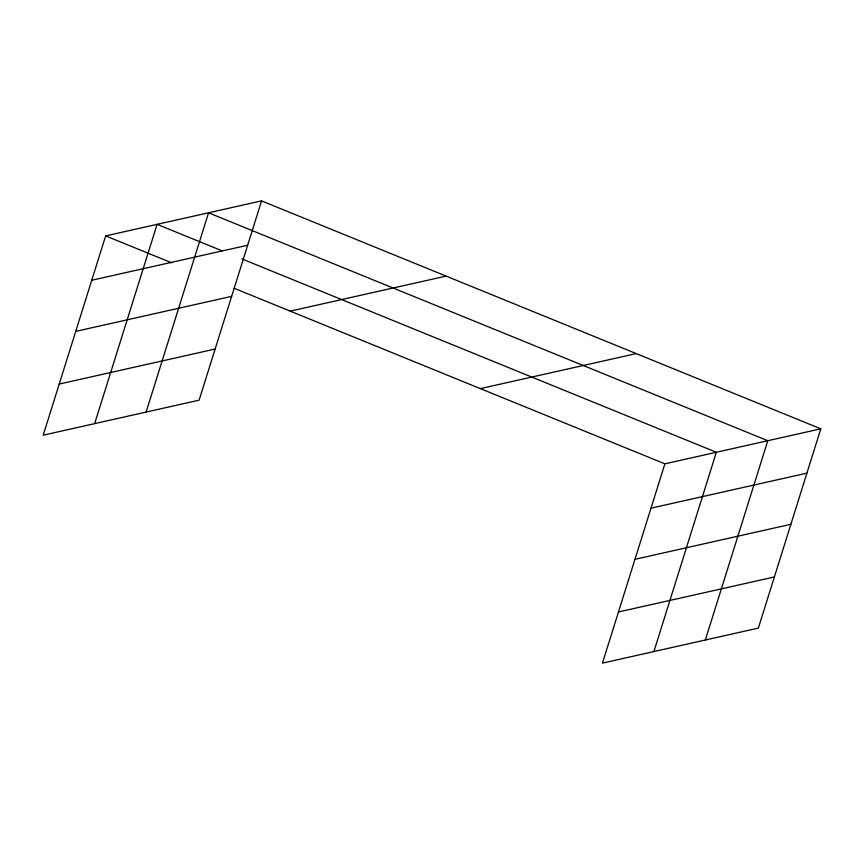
<?xml version="1.0" encoding="UTF-8"?>
<svg xmlns="http://www.w3.org/2000/svg" width="864" height="864" viewBox="0 0 864 864"><rect width="100%" height="100%" fill="white"/><g stroke="black" fill="none" stroke-linecap="round" stroke-linejoin="round"><path stroke-width="1.3" d="M261.554 200.891L105.646 235.904L43.2 435.186L199.109 400.172L261.554 200.891L820.8 428.814L758.354 628.096L602.446 663.109L664.891 463.828L820.8 428.814M94.651 423.63L157.097 224.348L221.94 250.776M146.102 412.074L208.548 212.792L767.794 440.716L705.337 639.997M653.897 651.553L716.342 452.272L241.888 258.908M91.757 280.249L247.655 245.236M75.73 331.376L231.638 296.363M290.207 311.126L446.105 276.102M59.227 384.059L215.125 349.034M480.341 388.616L636.25 353.592M651.002 508.172L806.9 473.159M634.975 559.31L790.884 524.286M618.462 611.982L774.371 576.968M105.646 235.904L171.742 262.84M234.09 288.252L664.891 463.828"/></g></svg>
